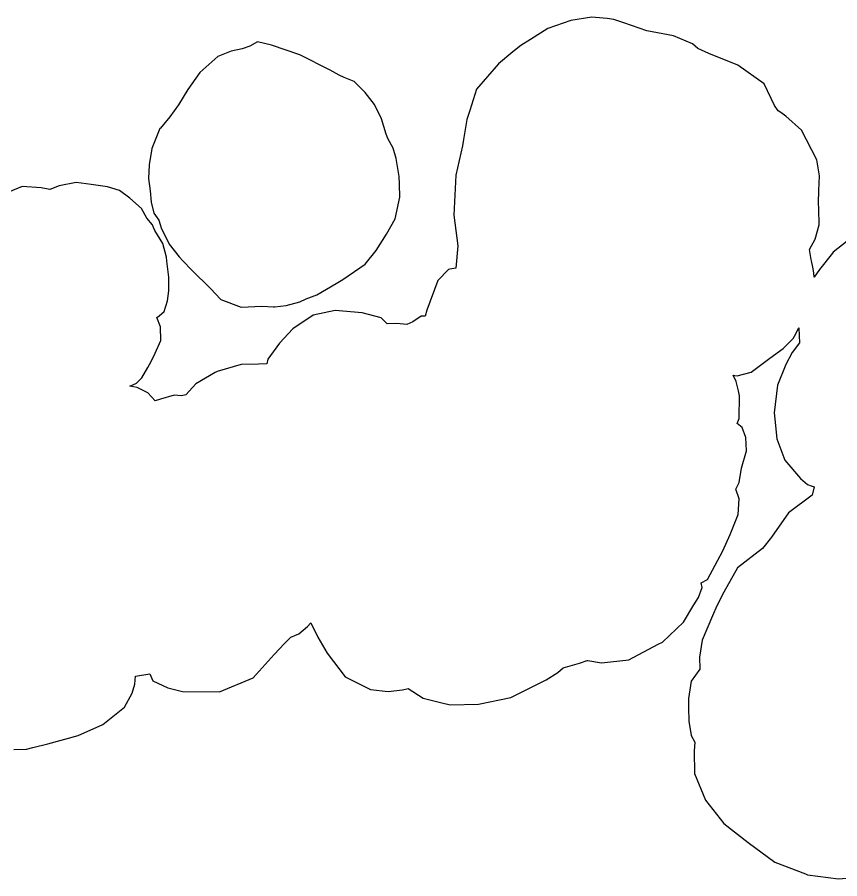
# Model space of a CAD drawing. Extents: x -12748497 to 5449789, y 79630 to 14464147.
# Drawn here: x 2904654 to 3066432, y 197484 to 367025 of the extents above; entities that cross this region are included whole.
import ezdxf

# ---------------------------------------------------------------- set-up
doc = ezdxf.new("R2010")
doc.units = 21
doc.layers.add('COUNTY_BOUNDARY', color=40, linetype='Continuous')

msp = doc.modelspace()

# ---------------------------------------------------------------- linework, layer by layer
at = {"layer": 'COUNTY_BOUNDARY'}
for points in [[(3068781, 323649), (3065102, 320770), (3064980, 320615), (3062457, 317399), (3061403, 315877), (3061399, 315871), (3061386, 315852), (3061382, 315847), (3061303, 316746), (3061166, 317853), (3060872, 319086), (3060829, 319348), (3060496, 321344), (3061585, 323335), (3062368, 326185), (3062296, 329291), (3062267, 330507), (3062335, 332930), (3062415, 335805), (3061906, 338984), (3058906, 344779), (3055852, 347548), (3054853, 348252), (3054334, 348618), (3053623, 349640), (3051543, 353923), (3046413, 357592), (3040688, 359912), (3038549, 360876), (3037496, 361764), (3033743, 363353), (3028518, 364352), (3023954, 365908), (3021975, 366552), (3020666, 366760), (3018386, 366961), (3017666, 367025), (3013556, 366363), (3009032, 364831), (3005593, 362668), (3003720, 361491), (3002139, 360185), (2999281, 357826), (2995016, 352848), (2993655, 348696), (2993074, 346924), (2992440, 342941), (2992245, 341716), (2990902, 335951), (2990548, 328066), (2991288, 322025), (2990908, 317669), (2989766, 317437), (2989447, 317372), (2987380, 315226), (2985211, 309368), (2984857, 308183), (2984071, 308168), (2982429, 307081), (2981300, 306531), (2979324, 306785), (2977423, 306661), (2976244, 307864), (2972467, 308868), (2967215, 309305), (2962849, 308395), (2958854, 305708), (2956222, 302860), (2953915, 299713), (2953726, 298810), (2952128, 298775), (2948686, 298669), (2943961, 297325), (2943587, 297103), (2939786, 294849), (2937841, 292742), (2936966, 292543), (2935490, 292644), (2932854, 291884), (2931762, 291519), (2930345, 293143), (2928246, 294147), (2927510, 294296), (2926787, 294443), (2928112, 295005), (2929185, 296057), (2930328, 298098), (2930995, 299291), (2931762, 300911), (2932872, 303422), (2932861, 306094), (2932124, 307911), (2932575, 308248), (2933525, 309113), (2934212, 311213), (2934448, 313214), (2934497, 315862), (2934102, 318992), (2933995, 319834), (2933258, 322471), (2931720, 325036), (2931471, 325617), (2931226, 326187), (2930167, 327516), (2929076, 329408), (2926810, 331416), (2924740, 332901), (2922414, 333679), (2919164, 334135), (2916228, 334482), (2912871, 333853), (2911048, 333122), (2909380, 333433), (2905650, 333708), (2902930, 332612)], [(2930572, 338009), (2930459, 335318), (2930806, 332893), (2930992, 330657), (2931552, 328439), (2932489, 327110), (2932749, 326266), (2932959, 325584), (2934567, 322394), (2936521, 319867), (2937250, 319082), (2938970, 317230), (2942662, 313641), (2944702, 311467), (2948689, 310001), (2952737, 310142), (2955076, 310057), (2955344, 310048), (2957550, 310274), (2960208, 310993), (2961468, 311582), (2963603, 312395), (2967388, 314619), (2968719, 315402), (2973055, 318440), (2975271, 321106), (2977269, 324339), (2979007, 327345), (2979935, 331632), (2979817, 334192), (2979748, 335683), (2979207, 339236), (2978605, 341289), (2977570, 343149), (2977216, 344040), (2976267, 347057), (2974942, 349826), (2973073, 352226), (2970932, 354381), (2968936, 355136), (2967992, 355643), (2966205, 356606), (2960249, 359639), (2954644, 361500), (2951878, 362157), (2950403, 361350), (2948905, 360814), (2946728, 360359), (2944133, 359304), (2940571, 356133), (2938223, 352820), (2936396, 349816), (2934679, 347393), (2932803, 345221), (2932715, 345120), (2931108, 341174), (2930572, 338009)], [(2903994, 222906), (2906478, 222987), (2907721, 223295), (2910659, 224024), (2916622, 225665), (2921506, 227842), (2925771, 231276), (2927266, 234035), (2927782, 235781), (2927935, 237381), (2930762, 237832), (2931354, 236429), (2934278, 235061), (2937168, 234317), (2944407, 234253), (2951045, 237055), (2955184, 241619), (2957189, 243788), (2958496, 245047), (2960040, 245716), (2961744, 247095), (2962399, 247849), (2963790, 245027), (2965586, 241853), (2969164, 237199), (2974116, 234721), (2977597, 234369), (2980432, 234668), (2981539, 234949), (2984520, 233014), (2987882, 232188), (2989782, 231722), (2995353, 231866), (3001726, 233128), (3008684, 236615), (3010996, 238070), (3012044, 238997), (3015247, 239897), (3016753, 240444), (3016902, 240418), (3019600, 239953), (3024967, 240537), (3030734, 243619), (3031577, 244070), (3035724, 247988), (3037721, 251387), (3038615, 252817), (3039364, 254789), (3039178, 255700), (3040447, 256364), (3043451, 262005), (3044902, 265202), (3046447, 269190), (3046629, 272277), (3046005, 274141), (3046647, 275449), (3047095, 278281), (3048091, 281693), (3047970, 284344), (3047244, 286273), (3046254, 287105), (3046641, 288076), (3046691, 292540), (3046491, 293523), (3046075, 295365), (3045439, 296573), (3045781, 296522), (3046270, 296448), (3049037, 297209), (3052674, 299940), (3055296, 301851), (3057256, 303812), (3057793, 304702), (3058339, 305846), (3058346, 305861), (3058369, 305905), (3058376, 305921), (3058377, 305899), (3058379, 305836), (3058380, 305815), (3058481, 302982), (3057101, 301018), (3055825, 298673), (3054195, 294624), (3053511, 289185), (3053644, 287933), (3054055, 284044), (3055614, 279830), (3058684, 276226), (3060085, 275062), (3060795, 274805), (3061417, 274591), (3060977, 272986), (3056379, 269514), (3053005, 264688), (3051209, 262477), (3046331, 258693), (3043651, 253885), (3042269, 251209), (3041406, 249201), (3039357, 244438), (3038857, 241064), (3038913, 238704), (3037200, 236345), (3036706, 232990), (3036710, 231104), (3036716, 228505), (3037187, 225702), (3037921, 224393), (3037781, 222690), (3037854, 218223), (3040004, 212961), (3043645, 208389), (3048397, 204600), (3053671, 200719), (3059671, 198429), (3060106, 198263), (3066203, 197484), (3071879, 197920)]]:
    msp.add_lwpolyline(points, dxfattribs=at)

doc.saveas('drawing.dxf')
